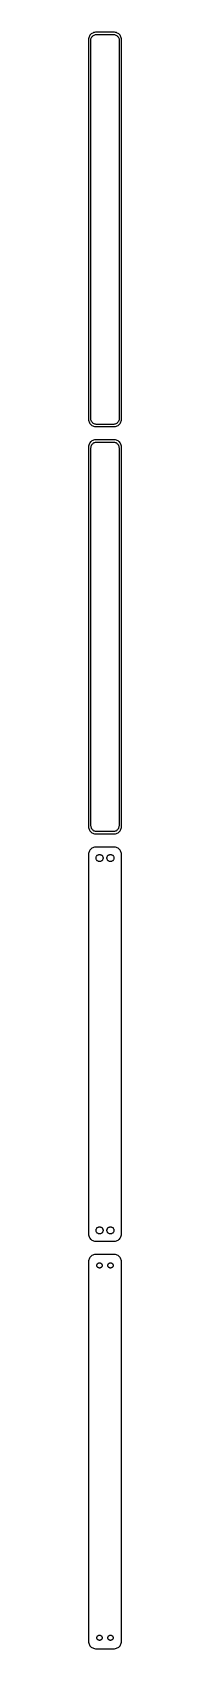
# Model space of a CAD drawing. Header units: metres. Extents: x -11 to 11, y 702 to 1809.
import ezdxf

# ---------------------------------------------------------------- set-up
doc = ezdxf.new("R2010")
doc.units = ezdxf.units.M

msp = doc.modelspace()

# ---------------------------------------------------------------- linework, layer by layer
for p, q in [((-11.2106, 1804.63), (-11.25, 1804)), ((-11.0929, 1805.24), (-11.2106, 1804.63)), ((-10.8989, 1805.84), (-11.0929, 1805.24)), ((-10.6315, 1806.41), (-10.8989, 1805.84)), ((-10.2951, 1806.94), (-10.6315, 1806.41)), ((-9.89484, 1807.42), (-10.2951, 1806.94)), ((-9.43712, 1807.85), (-9.89484, 1807.42)), ((-9.71844, 1804), (-9.62433, 1804.49)), ((-9.62433, 1804.49), (-9.4691, 1804.97)), ((-9.4691, 1804.97), (-9.25522, 1805.43)), ((-8.92912, 1808.22), (-9.43712, 1807.85)), ((-9.25522, 1805.43), (-8.98605, 1805.85)), ((-8.98605, 1805.85), (-8.66586, 1806.24)), ((-8.37889, 1808.52), (-8.92912, 1808.22)), ((-8.66586, 1806.24), (-8.29968, 1806.58)), ((-7.79507, 1808.76), (-8.37889, 1808.52)), ((-8.29968, 1806.58), (-7.8933, 1806.88)), ((-7.8933, 1806.88), (-7.45311, 1807.12)), ((-7.1869, 1808.91), (-7.79507, 1808.76)), ((-7.45311, 1807.12), (-6.98605, 1807.3)), ((-6.56395, 1808.99), (-7.1869, 1808.91)), ((-6.98605, 1807.3), (-6.49951, 1807.43)), ((6.56395, 1808.99), (-6.56395, 1808.99)), ((-6.49951, 1807.43), (-6.00116, 1807.49)), ((-6.00116, 1807.49), (6.00116, 1807.49)), ((6.00116, 1807.49), (6.49951, 1807.43)), ((6.49951, 1807.43), (6.98605, 1807.3)), ((7.1869, 1808.91), (6.56395, 1808.99)), ((6.98605, 1807.3), (7.45311, 1807.12)), ((7.79507, 1808.76), (7.1869, 1808.91)), ((7.45311, 1807.12), (7.8933, 1806.88)), ((8.37889, 1808.52), (7.79507, 1808.76)), ((7.8933, 1806.88), (8.29968, 1806.58)), ((8.29968, 1806.58), (8.66586, 1806.24)), ((8.92912, 1808.22), (8.37889, 1808.52)), ((8.66586, 1806.24), (8.98605, 1805.85)), ((9.43712, 1807.85), (8.92912, 1808.22)), ((8.98605, 1805.85), (9.25522, 1805.43)), ((9.25522, 1805.43), (9.4691, 1804.97)), ((9.89484, 1807.42), (9.43712, 1807.85)), ((9.4691, 1804.97), (9.62433, 1804.49)), ((9.62433, 1804.49), (9.71844, 1804)), ((10.2951, 1806.94), (9.89484, 1807.42)), ((10.6315, 1806.41), (10.2951, 1806.94)), ((10.8989, 1805.84), (10.6315, 1806.41)), ((11.0929, 1805.24), (10.8989, 1805.84)), ((11.2106, 1804.63), (11.0929, 1805.24)), ((11.25, 1804), (11.2106, 1804.63)), ((-11.25, 1804), (-11.25, 1544)), ((-9.75, 1803.5), (-9.71844, 1804)), ((-9.75, 1544.5), (-9.75, 1803.5)), ((9.71844, 1804), (9.75, 1803.5)), ((9.75, 1803.5), (9.75, 1544.5)), ((11.25, 1544), (11.25, 1804)), ((-11.25, 1544), (-11.2106, 1543.37)), ((-11.2106, 1543.37), (-11.0929, 1542.76)), ((-11.0929, 1542.76), (-10.8989, 1542.16)), ((-10.8989, 1542.16), (-10.6315, 1541.59)), ((-10.6315, 1541.59), (-10.2951, 1541.06)), ((-10.2951, 1541.06), (-9.89484, 1540.58)), ((-9.89484, 1540.58), (-9.43712, 1540.15)), ((-9.71844, 1544), (-9.75, 1544.5)), ((-9.62433, 1543.51), (-9.71844, 1544)), ((-9.4691, 1543.03), (-9.62433, 1543.51)), ((-9.25522, 1542.57), (-9.4691, 1543.03)), ((-9.43712, 1540.15), (-8.92912, 1539.78)), ((-8.98605, 1542.15), (-9.25522, 1542.57)), ((-8.66586, 1541.76), (-8.98605, 1542.15)), ((-8.92912, 1539.78), (-8.37889, 1539.48)), ((-8.29968, 1541.42), (-8.66586, 1541.76)), ((-8.37889, 1539.48), (-7.79507, 1539.24)), ((-7.8933, 1541.12), (-8.29968, 1541.42)), ((-7.45311, 1540.88), (-7.8933, 1541.12)), ((-7.79507, 1539.24), (-7.1869, 1539.09)), ((-6.98605, 1540.7), (-7.45311, 1540.88)), ((-7.1869, 1539.09), (-6.56395, 1539.01)), ((-6.49951, 1540.57), (-6.98605, 1540.7)), ((-6.56395, 1539.01), (6.56395, 1539.01)), ((-6.00116, 1540.51), (-6.49951, 1540.57)), ((6.00116, 1540.51), (-6.00116, 1540.51)), ((6.49951, 1540.57), (6.00116, 1540.51)), ((6.98605, 1540.7), (6.49951, 1540.57)), ((6.56395, 1539.01), (7.1869, 1539.09)), ((7.45311, 1540.88), (6.98605, 1540.7)), ((7.1869, 1539.09), (7.79507, 1539.24)), ((7.8933, 1541.12), (7.45311, 1540.88)), ((7.79507, 1539.24), (8.37889, 1539.48)), ((8.29968, 1541.42), (7.8933, 1541.12)), ((8.66586, 1541.76), (8.29968, 1541.42)), ((8.37889, 1539.48), (8.92912, 1539.78)), ((8.98605, 1542.15), (8.66586, 1541.76)), ((8.92912, 1539.78), (9.43712, 1540.15)), ((9.25522, 1542.57), (8.98605, 1542.15)), ((9.4691, 1543.03), (9.25522, 1542.57)), ((9.43712, 1540.15), (9.89484, 1540.58)), ((9.62433, 1543.51), (9.4691, 1543.03)), ((9.71844, 1544), (9.62433, 1543.51)), ((9.75, 1544.5), (9.71844, 1544)), ((9.89484, 1540.58), (10.2951, 1541.06)), ((10.2951, 1541.06), (10.6315, 1541.59)), ((10.6315, 1541.59), (10.8989, 1542.16)), ((10.8989, 1542.16), (11.0929, 1542.76)), ((11.0929, 1542.76), (11.2106, 1543.37)), ((11.2106, 1543.37), (11.25, 1544)), ((-10.2951, 1527.94), (-10.6315, 1527.41)), ((-9.89484, 1528.42), (-10.2951, 1527.94)), ((-9.43712, 1528.85), (-9.89484, 1528.42)), ((-8.92912, 1529.22), (-9.43712, 1528.85)), ((-8.37889, 1529.52), (-8.92912, 1529.22)), ((-7.79507, 1529.76), (-8.37889, 1529.52)), ((-8.21851, 1527.48), (-7.82506, 1527.77)), ((-7.82506, 1527.77), (-7.39888, 1528)), ((-7.1869, 1529.91), (-7.79507, 1529.76)), ((-7.39888, 1528), (-6.9467, 1528.18)), ((-6.56395, 1529.99), (-7.1869, 1529.91)), ((-6.9467, 1528.18), (-6.47565, 1528.3)), ((6.56395, 1529.99), (-6.56395, 1529.99)), ((-6.47565, 1528.3), (-5.99316, 1528.36)), ((-5.99316, 1528.36), (5.99316, 1528.36)), ((5.99316, 1528.36), (6.47565, 1528.3)), ((6.47565, 1528.3), (6.9467, 1528.18)), ((7.1869, 1529.91), (6.56395, 1529.99)), ((6.9467, 1528.18), (7.39888, 1528)), ((7.79507, 1529.76), (7.1869, 1529.91)), ((7.39888, 1528), (7.82506, 1527.77)), ((8.37889, 1529.52), (7.79507, 1529.76)), ((7.82506, 1527.77), (8.21851, 1527.48)), ((8.92912, 1529.22), (8.37889, 1529.52)), ((9.43712, 1528.85), (8.92912, 1529.22)), ((9.89484, 1528.42), (9.43712, 1528.85)), ((10.2951, 1527.94), (9.89484, 1528.42)), ((10.6315, 1527.41), (10.2951, 1527.94)), ((-11.2106, 1525.63), (-11.25, 1525)), ((-11.25, 1525), (-11.25, 1265)), ((-11.0929, 1526.24), (-11.2106, 1525.63)), ((-10.8989, 1526.84), (-11.0929, 1526.24)), ((-10.6315, 1527.41), (-10.8989, 1526.84)), ((-9.62262, 1524.5), (-9.59209, 1524.99)), ((-9.62262, 1265.5), (-9.62262, 1524.5)), ((-9.59209, 1524.99), (-9.50096, 1525.46)), ((-9.50096, 1525.46), (-9.35068, 1525.93)), ((-9.35068, 1525.93), (-9.1436, 1526.37)), ((-9.1436, 1526.37), (-8.88301, 1526.78)), ((-8.88301, 1526.78), (-8.57301, 1527.15)), ((-8.57301, 1527.15), (-8.21851, 1527.48)), ((8.21851, 1527.48), (8.57301, 1527.15)), ((8.57301, 1527.15), (8.88301, 1526.78)), ((8.88301, 1526.78), (9.1436, 1526.37)), ((9.1436, 1526.37), (9.35068, 1525.93)), ((9.35068, 1525.93), (9.50096, 1525.46)), ((9.50096, 1525.46), (9.59209, 1524.99)), ((9.59209, 1524.99), (9.62262, 1524.5)), ((9.62262, 1524.5), (9.62262, 1265.5)), ((10.8989, 1526.84), (10.6315, 1527.41)), ((11.0929, 1526.24), (10.8989, 1526.84)), ((11.2106, 1525.63), (11.0929, 1526.24)), ((11.25, 1525), (11.2106, 1525.63)), ((11.25, 1265), (11.25, 1525)), ((-11.25, 1265), (-11.2106, 1264.37)), ((-11.2106, 1264.37), (-11.0929, 1263.76)), ((-11.0929, 1263.76), (-10.8989, 1263.16)), ((-10.8989, 1263.16), (-10.6315, 1262.59)), ((-10.6315, 1262.59), (-10.2951, 1262.06)), ((-10.2951, 1262.06), (-9.89484, 1261.58)), ((-9.59209, 1265.01), (-9.62262, 1265.5)), ((-9.50096, 1264.54), (-9.59209, 1265.01)), ((-9.35068, 1264.07), (-9.50096, 1264.54)), ((-9.1436, 1263.63), (-9.35068, 1264.07)), ((-8.88301, 1263.22), (-9.1436, 1263.63)), ((-8.57301, 1262.85), (-8.88301, 1263.22)), ((-8.21851, 1262.52), (-8.57301, 1262.85)), ((-7.82506, 1262.23), (-8.21851, 1262.52)), ((-7.39888, 1262), (-7.82506, 1262.23)), ((-6.9467, 1261.82), (-7.39888, 1262)), ((7.39888, 1262), (6.9467, 1261.82)), ((7.82506, 1262.23), (7.39888, 1262)), ((8.21851, 1262.52), (7.82506, 1262.23)), ((8.57301, 1262.85), (8.21851, 1262.52)), ((8.88301, 1263.22), (8.57301, 1262.85)), ((9.1436, 1263.63), (8.88301, 1263.22)), ((9.35068, 1264.07), (9.1436, 1263.63)), ((9.50096, 1264.54), (9.35068, 1264.07)), ((9.59209, 1265.01), (9.50096, 1264.54)), ((9.62262, 1265.5), (9.59209, 1265.01)), ((9.89484, 1261.58), (10.2951, 1262.06)), ((10.2951, 1262.06), (10.6315, 1262.59)), ((10.6315, 1262.59), (10.8989, 1263.16)), ((10.8989, 1263.16), (11.0929, 1263.76)), ((11.0929, 1263.76), (11.2106, 1264.37)), ((11.2106, 1264.37), (11.25, 1265)), ((-9.89484, 1261.58), (-9.43712, 1261.15)), ((-9.43712, 1261.15), (-8.92912, 1260.78)), ((-8.92912, 1260.78), (-8.37889, 1260.48)), ((-8.37889, 1260.48), (-7.79507, 1260.24)), ((-7.79507, 1260.24), (-7.1869, 1260.09)), ((-7.1869, 1250.91), (-7.79507, 1250.76)), ((-7.1869, 1260.09), (-6.56395, 1260.01)), ((-6.56395, 1250.99), (-7.1869, 1250.91)), ((-6.47565, 1261.7), (-6.9467, 1261.82)), ((-6.56395, 1260.01), (6.56395, 1260.01)), ((6.56395, 1250.99), (-6.56395, 1250.99)), ((-5.99316, 1261.64), (-6.47565, 1261.7)), ((5.99316, 1261.64), (-5.99316, 1261.64)), ((6.47565, 1261.7), (5.99316, 1261.64)), ((6.9467, 1261.82), (6.47565, 1261.7)), ((6.56395, 1260.01), (7.1869, 1260.09)), ((7.1869, 1250.91), (6.56395, 1250.99)), ((7.1869, 1260.09), (7.79507, 1260.24)), ((7.79507, 1250.76), (7.1869, 1250.91)), ((7.79507, 1260.24), (8.37889, 1260.48)), ((8.37889, 1260.48), (8.92912, 1260.78)), ((8.92912, 1260.78), (9.43712, 1261.15)), ((9.43712, 1261.15), (9.89484, 1261.58)), ((-11.2106, 1246.63), (-11.25, 1246)), ((-11.25, 1246), (-11.25, 986)), ((-11.0929, 1247.24), (-11.2106, 1246.63)), ((-10.8989, 1247.84), (-11.0929, 1247.24)), ((-10.6315, 1248.41), (-10.8989, 1247.84)), ((-10.2951, 1248.94), (-10.6315, 1248.41)), ((-9.89484, 1249.42), (-10.2951, 1248.94)), ((-9.43712, 1249.85), (-9.89484, 1249.42)), ((-8.92912, 1250.22), (-9.43712, 1249.85)), ((-8.37889, 1250.52), (-8.92912, 1250.22)), ((-7.79507, 1250.76), (-8.37889, 1250.52)), ((-6.14999, 1243.5), (-6.13107, 1243.8)), ((-6.13107, 1243.2), (-6.14999, 1243.5)), ((-6.13107, 1243.8), (-6.07458, 1244.1)), ((-6.07458, 1242.9), (-6.13107, 1243.2)), ((-6.07458, 1244.1), (-5.98146, 1244.38)), ((-5.98146, 1242.62), (-6.07458, 1242.9)), ((-5.98146, 1244.38), (-5.85313, 1244.66)), ((-5.85313, 1242.34), (-5.98146, 1242.62)), ((-5.85313, 1244.66), (-5.69164, 1244.91)), ((-5.69164, 1242.09), (-5.85313, 1242.34)), ((-5.69164, 1244.91), (-5.49951, 1245.14)), ((-5.49951, 1241.86), (-5.69164, 1242.09)), ((-5.49951, 1245.14), (-5.27982, 1245.35)), ((-5.27982, 1241.65), (-5.49951, 1241.86)), ((-5.27982, 1245.35), (-5.03598, 1245.53)), ((-5.03598, 1241.47), (-5.27982, 1241.65)), ((-5.03598, 1245.53), (-4.77187, 1245.67)), ((-4.77187, 1241.33), (-5.03598, 1241.47)), ((-4.77187, 1245.67), (-4.49164, 1245.78)), ((-4.49164, 1241.22), (-4.77187, 1241.33)), ((-4.49164, 1245.78), (-4.19971, 1245.86)), ((-4.19971, 1241.14), (-4.49164, 1241.22)), ((-4.19971, 1245.86), (-3.9007, 1245.9)), ((-3.9007, 1241.1), (-4.19971, 1241.14)), ((-3.9007, 1245.9), (-3.59929, 1245.9)), ((-3.59929, 1241.1), (-3.9007, 1241.1)), ((-3.59929, 1245.9), (-3.30028, 1245.86)), ((-3.30028, 1241.14), (-3.59929, 1241.1)), ((-3.30028, 1245.86), (-3.00835, 1245.78)), ((-3.00835, 1241.22), (-3.30028, 1241.14)), ((-3.00835, 1245.78), (-2.72812, 1245.67)), ((-2.72812, 1241.33), (-3.00835, 1241.22)), ((-2.72812, 1245.67), (-2.464, 1245.53)), ((-2.464, 1241.47), (-2.72812, 1241.33)), ((-2.464, 1245.53), (-2.22017, 1245.35)), ((-2.22017, 1241.65), (-2.464, 1241.47)), ((-2.22017, 1245.35), (-2.00047, 1245.14)), ((-2.00047, 1241.86), (-2.22017, 1241.65)), ((-2.00047, 1245.14), (-1.80835, 1244.91)), ((-1.80835, 1242.09), (-2.00047, 1241.86)), ((-1.80835, 1244.91), (-1.64685, 1244.66)), ((-1.64685, 1242.34), (-1.80835, 1242.09)), ((-1.64685, 1244.66), (-1.51852, 1244.38)), ((-1.51852, 1242.62), (-1.64685, 1242.34)), ((-1.51852, 1244.38), (-1.4254, 1244.1)), ((-1.4254, 1242.9), (-1.51852, 1242.62)), ((-1.4254, 1244.1), (-1.36891, 1243.8)), ((-1.36891, 1243.2), (-1.4254, 1242.9)), ((-1.36891, 1243.8), (-1.34999, 1243.5)), ((-1.34999, 1243.5), (-1.36891, 1243.2)), ((1.34999, 1243.5), (1.36891, 1243.8)), ((1.36891, 1243.2), (1.34999, 1243.5)), ((1.36891, 1243.8), (1.4254, 1244.1)), ((1.4254, 1242.9), (1.36891, 1243.2)), ((1.4254, 1244.1), (1.51852, 1244.38)), ((1.51852, 1242.62), (1.4254, 1242.9)), ((1.51852, 1244.38), (1.64685, 1244.66)), ((1.64685, 1242.34), (1.51852, 1242.62)), ((1.64685, 1244.66), (1.80835, 1244.91)), ((1.80835, 1242.09), (1.64685, 1242.34)), ((1.80835, 1244.91), (2.00047, 1245.14)), ((2.00047, 1241.86), (1.80835, 1242.09)), ((2.00047, 1245.14), (2.22017, 1245.35)), ((2.22017, 1241.65), (2.00047, 1241.86)), ((2.22017, 1245.35), (2.464, 1245.53)), ((2.464, 1241.47), (2.22017, 1241.65)), ((2.464, 1245.53), (2.72812, 1245.67)), ((2.72812, 1241.33), (2.464, 1241.47)), ((2.72812, 1245.67), (3.00835, 1245.78)), ((3.00835, 1241.22), (2.72812, 1241.33)), ((3.00835, 1245.78), (3.30028, 1245.86)), ((3.30028, 1241.14), (3.00835, 1241.22)), ((3.30028, 1245.86), (3.59929, 1245.9)), ((3.59929, 1241.1), (3.30028, 1241.14)), ((3.59929, 1245.9), (3.9007, 1245.9)), ((3.9007, 1241.1), (3.59929, 1241.1)), ((3.9007, 1245.9), (4.19971, 1245.86)), ((4.19971, 1241.14), (3.9007, 1241.1)), ((4.19971, 1245.86), (4.49164, 1245.78)), ((4.49164, 1241.22), (4.19971, 1241.14)), ((4.49164, 1245.78), (4.77187, 1245.67)), ((4.77187, 1241.33), (4.49164, 1241.22)), ((4.77187, 1245.67), (5.03598, 1245.53)), ((5.03598, 1241.47), (4.77187, 1241.33)), ((5.03598, 1245.53), (5.27982, 1245.35)), ((5.27982, 1241.65), (5.03598, 1241.47)), ((5.27982, 1245.35), (5.49951, 1245.14)), ((5.49951, 1241.86), (5.27982, 1241.65)), ((5.49951, 1245.14), (5.69164, 1244.91)), ((5.69164, 1242.09), (5.49951, 1241.86)), ((5.69164, 1244.91), (5.85313, 1244.66)), ((5.85313, 1242.34), (5.69164, 1242.09)), ((5.85313, 1244.66), (5.98146, 1244.38)), ((5.98146, 1242.62), (5.85313, 1242.34)), ((5.98146, 1244.38), (6.07458, 1244.1)), ((6.07458, 1242.9), (5.98146, 1242.62)), ((6.07458, 1244.1), (6.13107, 1243.8)), ((6.13107, 1243.2), (6.07458, 1242.9)), ((6.13107, 1243.8), (6.14999, 1243.5)), ((6.14999, 1243.5), (6.13107, 1243.2)), ((8.37889, 1250.52), (7.79507, 1250.76)), ((8.92912, 1250.22), (8.37889, 1250.52)), ((9.43712, 1249.85), (8.92912, 1250.22)), ((9.89484, 1249.42), (9.43712, 1249.85)), ((10.2951, 1248.94), (9.89484, 1249.42)), ((10.6315, 1248.41), (10.2951, 1248.94)), ((10.8989, 1247.84), (10.6315, 1248.41)), ((11.0929, 1247.24), (10.8989, 1247.84)), ((11.2106, 1246.63), (11.0929, 1247.24)), ((11.25, 1246), (11.2106, 1246.63)), ((11.25, 986), (11.25, 1246)), ((-11.25, 986), (-11.2106, 985.373)), ((-11.2106, 985.373), (-11.0929, 984.757)), ((-6.14999, 988.5), (-6.13107, 988.801)), ((-6.13107, 988.199), (-6.14999, 988.5)), ((-6.13107, 988.801), (-6.07458, 989.097)), ((-6.07458, 987.903), (-6.13107, 988.199)), ((-6.07458, 989.097), (-5.98146, 989.383)), ((-5.98146, 987.617), (-6.07458, 987.903)), ((-5.98146, 989.383), (-5.85313, 989.656)), ((-5.85313, 987.344), (-5.98146, 987.617)), ((-5.85313, 989.656), (-5.69164, 989.911)), ((-5.69164, 987.089), (-5.85313, 987.344)), ((-5.69164, 989.911), (-5.49951, 990.143)), ((-5.49951, 986.857), (-5.69164, 987.089)), ((-5.49951, 990.143), (-5.27982, 990.349)), ((-5.27982, 986.651), (-5.49951, 986.857)), ((-5.27982, 990.349), (-5.03598, 990.526)), ((-5.03598, 986.474), (-5.27982, 986.651)), ((-5.03598, 990.526), (-4.77187, 990.672)), ((-4.77187, 986.328), (-5.03598, 986.474)), ((-4.77187, 990.672), (-4.49164, 990.783)), ((-4.49164, 986.217), (-4.77187, 986.328)), ((-4.49164, 990.783), (-4.19971, 990.857)), ((-4.19971, 986.143), (-4.49164, 986.217)), ((-4.19971, 990.857), (-3.9007, 990.895)), ((-3.9007, 986.105), (-4.19971, 986.143)), ((-3.9007, 990.895), (-3.59929, 990.895)), ((-3.59929, 986.105), (-3.9007, 986.105)), ((-3.59929, 990.895), (-3.30028, 990.857)), ((-3.30028, 986.143), (-3.59929, 986.105)), ((-3.30028, 990.857), (-3.00835, 990.783)), ((-3.00835, 986.217), (-3.30028, 986.143)), ((-3.00835, 990.783), (-2.72812, 990.672)), ((-2.72812, 986.328), (-3.00835, 986.217)), ((-2.72812, 990.672), (-2.464, 990.526)), ((-2.464, 986.474), (-2.72812, 986.328)), ((-2.464, 990.526), (-2.22017, 990.349)), ((-2.22017, 986.651), (-2.464, 986.474)), ((-2.22017, 990.349), (-2.00047, 990.143)), ((-2.00047, 986.857), (-2.22017, 986.651)), ((-2.00047, 990.143), (-1.80835, 989.911)), ((-1.80835, 987.089), (-2.00047, 986.857)), ((-1.80835, 989.911), (-1.64685, 989.656)), ((-1.64685, 987.344), (-1.80835, 987.089)), ((-1.64685, 989.656), (-1.51852, 989.383)), ((-1.51852, 987.617), (-1.64685, 987.344)), ((-1.51852, 989.383), (-1.4254, 989.097)), ((-1.4254, 987.903), (-1.51852, 987.617)), ((-1.4254, 989.097), (-1.36891, 988.801)), ((-1.36891, 988.199), (-1.4254, 987.903)), ((-1.36891, 988.801), (-1.34999, 988.5)), ((-1.34999, 988.5), (-1.36891, 988.199)), ((1.34999, 988.5), (1.36891, 988.801)), ((1.36891, 988.199), (1.34999, 988.5)), ((1.36891, 988.801), (1.4254, 989.097)), ((1.4254, 987.903), (1.36891, 988.199)), ((1.4254, 989.097), (1.51852, 989.383)), ((1.51852, 987.617), (1.4254, 987.903)), ((1.51852, 989.383), (1.64685, 989.656)), ((1.64685, 987.344), (1.51852, 987.617)), ((1.64685, 989.656), (1.80835, 989.911)), ((1.80835, 987.089), (1.64685, 987.344)), ((1.80835, 989.911), (2.00047, 990.143)), ((2.00047, 986.857), (1.80835, 987.089)), ((2.00047, 990.143), (2.22017, 990.349)), ((2.22017, 986.651), (2.00047, 986.857)), ((2.22017, 990.349), (2.464, 990.526)), ((2.464, 986.474), (2.22017, 986.651)), ((2.464, 990.526), (2.72812, 990.672)), ((2.72812, 986.328), (2.464, 986.474)), ((2.72812, 990.672), (3.00835, 990.783)), ((3.00835, 986.217), (2.72812, 986.328)), ((3.00835, 990.783), (3.30028, 990.857)), ((3.30028, 986.143), (3.00835, 986.217)), ((3.30028, 990.857), (3.59929, 990.895)), ((3.59929, 986.105), (3.30028, 986.143)), ((3.59929, 990.895), (3.9007, 990.895)), ((3.9007, 986.105), (3.59929, 986.105)), ((3.9007, 990.895), (4.19971, 990.857)), ((4.19971, 986.143), (3.9007, 986.105)), ((4.19971, 990.857), (4.49164, 990.783)), ((4.49164, 986.217), (4.19971, 986.143)), ((4.49164, 990.783), (4.77187, 990.672)), ((4.77187, 986.328), (4.49164, 986.217)), ((4.77187, 990.672), (5.03598, 990.526)), ((5.03598, 986.474), (4.77187, 986.328)), ((5.03598, 990.526), (5.27982, 990.349)), ((5.27982, 986.651), (5.03598, 986.474)), ((5.27982, 990.349), (5.49951, 990.143)), ((5.49951, 986.857), (5.27982, 986.651)), ((5.49951, 990.143), (5.69164, 989.911)), ((5.69164, 987.089), (5.49951, 986.857)), ((5.69164, 989.911), (5.85313, 989.656)), ((5.85313, 987.344), (5.69164, 987.089)), ((5.85313, 989.656), (5.98146, 989.383)), ((5.98146, 987.617), (5.85313, 987.344)), ((5.98146, 989.383), (6.07458, 989.097)), ((6.07458, 987.903), (5.98146, 987.617)), ((6.07458, 989.097), (6.13107, 988.801)), ((6.13107, 988.199), (6.07458, 987.903)), ((6.13107, 988.801), (6.14999, 988.5)), ((6.14999, 988.5), (6.13107, 988.199)), ((11.0929, 984.757), (11.2106, 985.373)), ((11.2106, 985.373), (11.25, 986)), ((-11.0929, 984.757), (-10.8989, 984.159)), ((-10.8989, 984.159), (-10.6315, 983.591)), ((-10.6315, 983.591), (-10.2951, 983.061)), ((-10.2951, 983.061), (-9.89484, 982.577)), ((-9.89484, 982.577), (-9.43712, 982.147)), ((-9.43712, 982.147), (-8.92912, 981.778)), ((-8.92912, 981.778), (-8.37889, 981.476)), ((-8.37889, 981.476), (-7.79507, 981.245)), ((-7.79507, 981.245), (-7.1869, 981.089)), ((-7.1869, 981.089), (-6.56395, 981.01)), ((-6.56395, 981.01), (6.56395, 981.01)), ((6.56395, 981.01), (7.1869, 981.089)), ((7.1869, 981.089), (7.79507, 981.245)), ((7.79507, 981.245), (8.37889, 981.476)), ((8.37889, 981.476), (8.92912, 981.778)), ((8.92912, 981.778), (9.43712, 982.147)), ((9.43712, 982.147), (9.89484, 982.577)), ((9.89484, 982.577), (10.2951, 983.061)), ((10.2951, 983.061), (10.6315, 983.591)), ((10.6315, 983.591), (10.8989, 984.159)), ((10.8989, 984.159), (11.0929, 984.757)), ((-11.2106, 967.627), (-11.25, 967)), ((-11.25, 967), (-11.25, 707)), ((-11.0929, 968.243), (-11.2106, 967.627)), ((-10.8989, 968.841), (-11.0929, 968.243)), ((-10.6315, 969.409), (-10.8989, 968.841)), ((-10.2951, 969.939), (-10.6315, 969.409)), ((-9.89484, 970.423), (-10.2951, 969.939)), ((-9.43712, 970.853), (-9.89484, 970.423)), ((-8.92912, 971.222), (-9.43712, 970.853)), ((-8.37889, 971.524), (-8.92912, 971.222)), ((-7.79507, 971.755), (-8.37889, 971.524)), ((-7.1869, 971.911), (-7.79507, 971.755)), ((-6.56395, 971.99), (-7.1869, 971.911)), ((6.56395, 971.99), (-6.56395, 971.99)), ((-5.54999, 964.5), (-5.5358, 964.726)), ((-5.5358, 964.274), (-5.54999, 964.5)), ((-5.5358, 964.726), (-5.49344, 964.948)), ((-5.49344, 964.052), (-5.5358, 964.274)), ((-5.49344, 964.948), (-5.42358, 965.163)), ((-5.42358, 963.837), (-5.49344, 964.052)), ((-5.42358, 965.163), (-5.32735, 965.367)), ((-5.32735, 963.633), (-5.42358, 963.837)), ((-5.32735, 965.367), (-5.20622, 965.558)), ((-5.20622, 963.442), (-5.32735, 963.633)), ((-5.20622, 965.558), (-5.06213, 965.732)), ((-5.06213, 963.268), (-5.20622, 963.442)), ((-5.06213, 965.732), (-4.89735, 965.887)), ((-4.89735, 963.113), (-5.06213, 963.268)), ((-4.89735, 965.887), (-4.71448, 966.02)), ((-4.71448, 962.98), (-4.89735, 963.113)), ((-4.71448, 966.02), (-4.51639, 966.129)), ((-4.51639, 966.129), (-4.30623, 966.212)), ((-4.30623, 966.212), (-4.08728, 966.268)), ((-4.08728, 966.268), (-3.86302, 966.296)), ((-3.86302, 966.296), (-3.63696, 966.296)), ((-3.63696, 966.296), (-3.4127, 966.268)), ((-3.4127, 966.268), (-3.19376, 966.212)), ((-3.19376, 966.212), (-2.9836, 966.129)), ((-2.9836, 966.129), (-2.78551, 966.02)), ((-2.78551, 966.02), (-2.60263, 965.887)), ((-2.60263, 963.113), (-2.78551, 962.98)), ((-2.60263, 965.887), (-2.43785, 965.732)), ((-2.43785, 963.268), (-2.60263, 963.113)), ((-2.43785, 965.732), (-2.29376, 965.558)), ((-2.29376, 963.442), (-2.43785, 963.268)), ((-2.29376, 965.558), (-2.17264, 965.367)), ((-2.17264, 963.633), (-2.29376, 963.442)), ((-2.17264, 965.367), (-2.0764, 965.163)), ((-2.0764, 963.837), (-2.17264, 963.633)), ((-2.0764, 965.163), (-2.00655, 964.948)), ((-2.00655, 964.052), (-2.0764, 963.837)), ((-2.00655, 964.948), (-1.96419, 964.726)), ((-1.96419, 964.274), (-2.00655, 964.052)), ((-1.96419, 964.726), (-1.95, 964.5)), ((-1.95, 964.5), (-1.96419, 964.274)), ((1.95, 964.5), (1.96419, 964.726)), ((1.96419, 964.274), (1.95, 964.5)), ((1.96419, 964.726), (2.00655, 964.948)), ((2.00655, 964.052), (1.96419, 964.274)), ((2.00655, 964.948), (2.0764, 965.163)), ((2.0764, 963.837), (2.00655, 964.052)), ((2.0764, 965.163), (2.17264, 965.367)), ((2.17264, 963.633), (2.0764, 963.837)), ((2.17264, 965.367), (2.29376, 965.558)), ((2.29376, 963.442), (2.17264, 963.633)), ((2.29376, 965.558), (2.43785, 965.732)), ((2.43785, 963.268), (2.29376, 963.442)), ((2.43785, 965.732), (2.60263, 965.887)), ((2.60263, 963.113), (2.43785, 963.268)), ((2.60263, 965.887), (2.78551, 966.02)), ((2.78551, 962.98), (2.60263, 963.113)), ((2.78551, 966.02), (2.9836, 966.129)), ((2.9836, 966.129), (3.19376, 966.212)), ((3.19376, 966.212), (3.4127, 966.268)), ((3.4127, 966.268), (3.63696, 966.296)), ((3.63696, 966.296), (3.86302, 966.296)), ((3.86302, 966.296), (4.08728, 966.268)), ((4.08728, 966.268), (4.30623, 966.212)), ((4.30623, 966.212), (4.51639, 966.129)), ((4.51639, 966.129), (4.71448, 966.02)), ((4.71448, 966.02), (4.89735, 965.887)), ((4.89735, 963.113), (4.71448, 962.98)), ((4.89735, 965.887), (5.06213, 965.732)), ((5.06213, 963.268), (4.89735, 963.113)), ((5.06213, 965.732), (5.20622, 965.558)), ((5.20622, 963.442), (5.06213, 963.268)), ((5.20622, 965.558), (5.32735, 965.367)), ((5.32735, 963.633), (5.20622, 963.442)), ((5.32735, 965.367), (5.42358, 965.163)), ((5.42358, 963.837), (5.32735, 963.633)), ((5.42358, 965.163), (5.49344, 964.948)), ((5.49344, 964.052), (5.42358, 963.837)), ((5.49344, 964.948), (5.5358, 964.726)), ((5.5358, 964.274), (5.49344, 964.052)), ((5.5358, 964.726), (5.54999, 964.5)), ((5.54999, 964.5), (5.5358, 964.274)), ((7.1869, 971.911), (6.56395, 971.99)), ((7.79507, 971.755), (7.1869, 971.911)), ((8.37889, 971.524), (7.79507, 971.755)), ((8.92912, 971.222), (8.37889, 971.524)), ((9.43712, 970.853), (8.92912, 971.222)), ((9.89484, 970.423), (9.43712, 970.853)), ((10.2951, 969.939), (9.89484, 970.423)), ((10.6315, 969.409), (10.2951, 969.939)), ((10.8989, 968.841), (10.6315, 969.409)), ((11.0929, 968.243), (10.8989, 968.841)), ((11.2106, 967.627), (11.0929, 968.243)), ((11.25, 967), (11.2106, 967.627)), ((11.25, 707), (11.25, 967)), ((-4.51639, 962.871), (-4.71448, 962.98)), ((-4.30623, 962.788), (-4.51639, 962.871)), ((-4.08728, 962.732), (-4.30623, 962.788)), ((-3.86302, 962.704), (-4.08728, 962.732)), ((-3.63696, 962.704), (-3.86302, 962.704)), ((-3.4127, 962.732), (-3.63696, 962.704)), ((-3.19376, 962.788), (-3.4127, 962.732)), ((-2.9836, 962.871), (-3.19376, 962.788)), ((-2.78551, 962.98), (-2.9836, 962.871)), ((2.9836, 962.871), (2.78551, 962.98)), ((3.19376, 962.788), (2.9836, 962.871)), ((3.4127, 962.732), (3.19376, 962.788)), ((3.63696, 962.704), (3.4127, 962.732)), ((3.86302, 962.704), (3.63696, 962.704)), ((4.08728, 962.732), (3.86302, 962.704)), ((4.30623, 962.788), (4.08728, 962.732)), ((4.51639, 962.871), (4.30623, 962.788)), ((4.71448, 962.98), (4.51639, 962.871)), ((-5.54999, 709.5), (-5.5358, 709.726)), ((-5.5358, 709.274), (-5.54999, 709.5)), ((-5.5358, 709.726), (-5.49344, 709.948)), ((-5.49344, 709.052), (-5.5358, 709.274)), ((-5.49344, 709.948), (-5.42358, 710.163)), ((-5.42358, 708.837), (-5.49344, 709.052)), ((-5.42358, 710.163), (-5.32735, 710.367)), ((-5.32735, 708.633), (-5.42358, 708.837)), ((-5.32735, 710.367), (-5.20622, 710.558)), ((-5.20622, 708.442), (-5.32735, 708.633)), ((-5.20622, 710.558), (-5.06213, 710.732)), ((-5.06213, 710.732), (-4.89735, 710.887)), ((-4.89735, 710.887), (-4.71448, 711.02)), ((-4.71448, 711.02), (-4.51639, 711.129)), ((-4.51639, 711.129), (-4.30623, 711.212)), ((-4.30623, 711.212), (-4.08728, 711.268)), ((-4.08728, 711.268), (-3.86302, 711.296)), ((-3.86302, 711.296), (-3.63696, 711.296)), ((-3.63696, 711.296), (-3.4127, 711.268)), ((-3.4127, 711.268), (-3.19376, 711.212)), ((-3.19376, 711.212), (-2.9836, 711.129)), ((-2.9836, 711.129), (-2.78551, 711.02)), ((-2.78551, 711.02), (-2.60263, 710.887)), ((-2.60263, 710.887), (-2.43785, 710.732)), ((-2.43785, 710.732), (-2.29376, 710.558)), ((-2.29376, 710.558), (-2.17264, 710.367)), ((-2.17264, 708.633), (-2.29376, 708.442)), ((-2.17264, 710.367), (-2.0764, 710.163)), ((-2.0764, 708.837), (-2.17264, 708.633)), ((-2.0764, 710.163), (-2.00655, 709.948)), ((-2.00655, 709.052), (-2.0764, 708.837)), ((-2.00655, 709.948), (-1.96419, 709.726)), ((-1.96419, 709.274), (-2.00655, 709.052)), ((-1.96419, 709.726), (-1.95, 709.5)), ((-1.95, 709.5), (-1.96419, 709.274)), ((1.95, 709.5), (1.96419, 709.726)), ((1.96419, 709.274), (1.95, 709.5)), ((1.96419, 709.726), (2.00655, 709.948)), ((2.00655, 709.052), (1.96419, 709.274)), ((2.00655, 709.948), (2.0764, 710.163)), ((2.0764, 708.837), (2.00655, 709.052)), ((2.0764, 710.163), (2.17264, 710.367)), ((2.17264, 708.633), (2.0764, 708.837)), ((2.17264, 710.367), (2.29376, 710.558)), ((2.29376, 708.442), (2.17264, 708.633)), ((2.29376, 710.558), (2.43785, 710.732)), ((2.43785, 710.732), (2.60263, 710.887)), ((2.60263, 710.887), (2.78551, 711.02)), ((2.78551, 711.02), (2.9836, 711.129)), ((2.9836, 711.129), (3.19376, 711.212)), ((3.19376, 711.212), (3.4127, 711.268)), ((3.4127, 711.268), (3.63696, 711.296)), ((3.63696, 711.296), (3.86302, 711.296)), ((3.86302, 711.296), (4.08728, 711.268)), ((4.08728, 711.268), (4.30623, 711.212)), ((4.30623, 711.212), (4.51639, 711.129)), ((4.51639, 711.129), (4.71448, 711.02)), ((4.71448, 711.02), (4.89735, 710.887)), ((4.89735, 710.887), (5.06213, 710.732)), ((5.06213, 710.732), (5.20622, 710.558)), ((5.20622, 710.558), (5.32735, 710.367)), ((5.32735, 708.633), (5.20622, 708.442)), ((5.32735, 710.367), (5.42358, 710.163)), ((5.42358, 708.837), (5.32735, 708.633)), ((5.42358, 710.163), (5.49344, 709.948)), ((5.49344, 709.052), (5.42358, 708.837)), ((5.49344, 709.948), (5.5358, 709.726)), ((5.5358, 709.274), (5.49344, 709.052)), ((5.5358, 709.726), (5.54999, 709.5)), ((5.54999, 709.5), (5.5358, 709.274)), ((-11.25, 707), (-11.2106, 706.373)), ((-11.2106, 706.373), (-11.0929, 705.757)), ((-11.0929, 705.757), (-10.8989, 705.159)), ((-10.8989, 705.159), (-10.6315, 704.591)), ((-10.6315, 704.591), (-10.2951, 704.061)), ((-10.2951, 704.061), (-9.89484, 703.577)), ((-9.89484, 703.577), (-9.43712, 703.147)), ((-9.43712, 703.147), (-8.92912, 702.778)), ((-8.92912, 702.778), (-8.37889, 702.476)), ((-8.37889, 702.476), (-7.79507, 702.245)), ((-7.79507, 702.245), (-7.1869, 702.089)), ((-7.1869, 702.089), (-6.56395, 702.01)), ((-6.56395, 702.01), (6.56395, 702.01)), ((-5.06213, 708.268), (-5.20622, 708.442)), ((-4.89735, 708.113), (-5.06213, 708.268)), ((-4.71448, 707.98), (-4.89735, 708.113)), ((-4.51639, 707.871), (-4.71448, 707.98)), ((-4.30623, 707.788), (-4.51639, 707.871)), ((-4.08728, 707.732), (-4.30623, 707.788)), ((-3.86302, 707.704), (-4.08728, 707.732)), ((-3.63696, 707.704), (-3.86302, 707.704)), ((-3.4127, 707.732), (-3.63696, 707.704)), ((-3.19376, 707.788), (-3.4127, 707.732)), ((-2.9836, 707.871), (-3.19376, 707.788)), ((-2.78551, 707.98), (-2.9836, 707.871)), ((-2.60263, 708.113), (-2.78551, 707.98)), ((-2.43785, 708.268), (-2.60263, 708.113)), ((-2.29376, 708.442), (-2.43785, 708.268)), ((2.43785, 708.268), (2.29376, 708.442)), ((2.60263, 708.113), (2.43785, 708.268)), ((2.78551, 707.98), (2.60263, 708.113)), ((2.9836, 707.871), (2.78551, 707.98)), ((3.19376, 707.788), (2.9836, 707.871)), ((3.4127, 707.732), (3.19376, 707.788)), ((3.63696, 707.704), (3.4127, 707.732)), ((3.86302, 707.704), (3.63696, 707.704)), ((4.08728, 707.732), (3.86302, 707.704)), ((4.30623, 707.788), (4.08728, 707.732)), ((4.51639, 707.871), (4.30623, 707.788)), ((4.71448, 707.98), (4.51639, 707.871)), ((4.89735, 708.113), (4.71448, 707.98)), ((5.06213, 708.268), (4.89735, 708.113)), ((5.20622, 708.442), (5.06213, 708.268)), ((6.56395, 702.01), (7.1869, 702.089)), ((7.1869, 702.089), (7.79507, 702.245)), ((7.79507, 702.245), (8.37889, 702.476)), ((8.37889, 702.476), (8.92912, 702.778)), ((8.92912, 702.778), (9.43712, 703.147)), ((9.43712, 703.147), (9.89484, 703.577)), ((9.89484, 703.577), (10.2951, 704.061)), ((10.2951, 704.061), (10.6315, 704.591)), ((10.6315, 704.591), (10.8989, 705.159)), ((10.8989, 705.159), (11.0929, 705.757)), ((11.0929, 705.757), (11.2106, 706.373)), ((11.2106, 706.373), (11.25, 707))]:
    msp.add_line(p, q)

doc.saveas('drawing.dxf')
